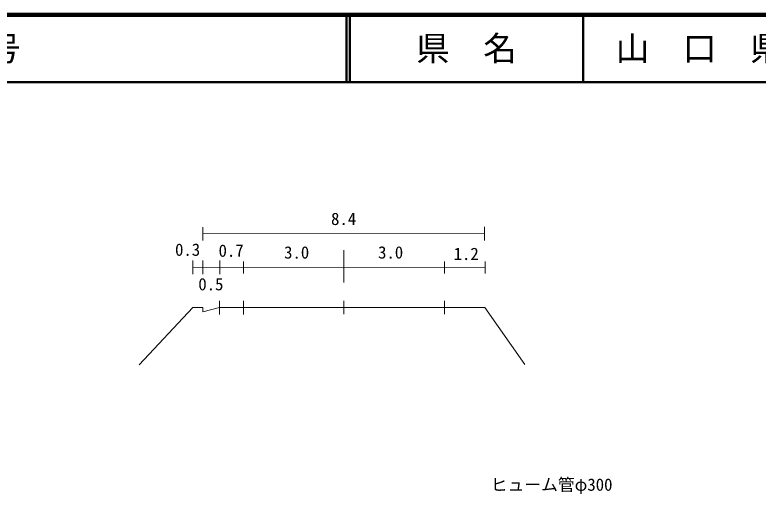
# Model space of a CAD drawing. Units: millimetres, scale not verified. Extents: x 40000 to 680000, y 20000 to 380000.
# Drawn here: x 248351 to 359086, y 308617 to 380000 of the extents above; entities that cross this region are included whole.
import ezdxf
from ezdxf.enums import TextEntityAlignment as Align

# ---------------------------------------------------------------- set-up
doc = ezdxf.new("R2010")
doc.units = ezdxf.units.MM
doc.header["$LTSCALE"] = 1000
for name, color, linetype, lineweight in [('M-STR-HTXT', 7, 'Continuous', 13), ('M-TTL', 7, 'Continuous', 13), ('M-TTL-LINE', 7, 'Continuous', 50), ('M-TTL-TXT', 7, 'Continuous', 13)]:
    doc.layers.add(name, color=color, linetype=linetype, lineweight=lineweight)
doc.styles.add('ＭＳ ゴシック', font='')
doc.styles.get('ＭＳ ゴシック').set_extended_font_data('MS Gothic')

msp = doc.modelspace()

# ---------------------------------------------------------------- linework, layer by layer
at = {"layer": 'M-STR-HTXT'}
for p, q in [((276340, 348392), (276342, 346392)), ((318340, 348414), (318342, 346414)), ((276341, 347392), (318341, 347414)), ((297342, 344938), (297345, 340157)), ((274843, 343391), (274844, 341391)), ((276343, 343392), (276344, 341392)), ((278885, 343393), (278886, 341393)), ((318420, 343288), (318421, 341502)), ((274844, 342391), (318421, 342414)), ((282396, 343265), (282397, 341478)), ((312362, 343275), (312363, 341489)), ((278846, 337393), (278847, 335393)), ((282400, 337395), (282401, 335395)), ((297346, 337403), (297347, 335403)), ((312365, 337411), (312367, 335411)), ((274847, 336391), (266851, 327887)), ((274847, 336391), (276347, 336392)), ((278847, 336393), (276347, 335746)), ((276347, 336392), (276347, 335746)), ((278847, 336393), (318347, 336414)), ((318347, 336414), (324351, 327917))]:
    msp.add_line(p, q, dxfattribs=at)
at = {"layer": 'M-TTL', "color": 2, "lineweight": 140}
msp.add_line((680000, 380000), (40000, 380000), dxfattribs=at)
at = {"layer": 'M-TTL-LINE'}
for p, q in [((297750, 380000), (297750, 370000)), ((298250, 380000), (298250, 370000)), ((333000, 380000), (333000, 370000)), ((40000, 370000), (680000, 370000))]:
    msp.add_line(p, q, dxfattribs=at)

# ---------------------------------------------------------------- texts
at = {"layer": 'M-STR-HTXT', "style": 'ＭＳ ゴシック'}
for s, p in [('8.4', (295461, 348152)), ('0.3', (272219, 343562)), ('0.7', (278699, 343417)), ('3.0', (288463, 343148)), ('3.0', (302463, 343156)), ('1.2', (313722, 342941)), ('0.5', (275684, 338419))]:
    msp.add_text(s, height=1833, rotation=0.031, dxfattribs=at).set_placement(p, align=Align.BOTTOM_LEFT)
at = {"layer": 'M-TTL-TXT', "style": 'ＭＳ ゴシック'}
msp.add_text('一般国道262号', height=3666, dxfattribs=at).set_placement((216734, 375000), align=Align.MIDDLE_LEFT)
for s, p in [('県\u3000名', (315625, 375000)), ('山\u3000口\u3000県', (350375, 375000))]:
    msp.add_text(s, height=3666, dxfattribs=at).set_placement(p, align=Align.MIDDLE_CENTER)
msp.add_text('ヒューム管φ300', height=1833, rotation=0.031, dxfattribs=at).set_placement((319248, 308559), align=Align.BOTTOM_LEFT)

doc.saveas('drawing.dxf')
